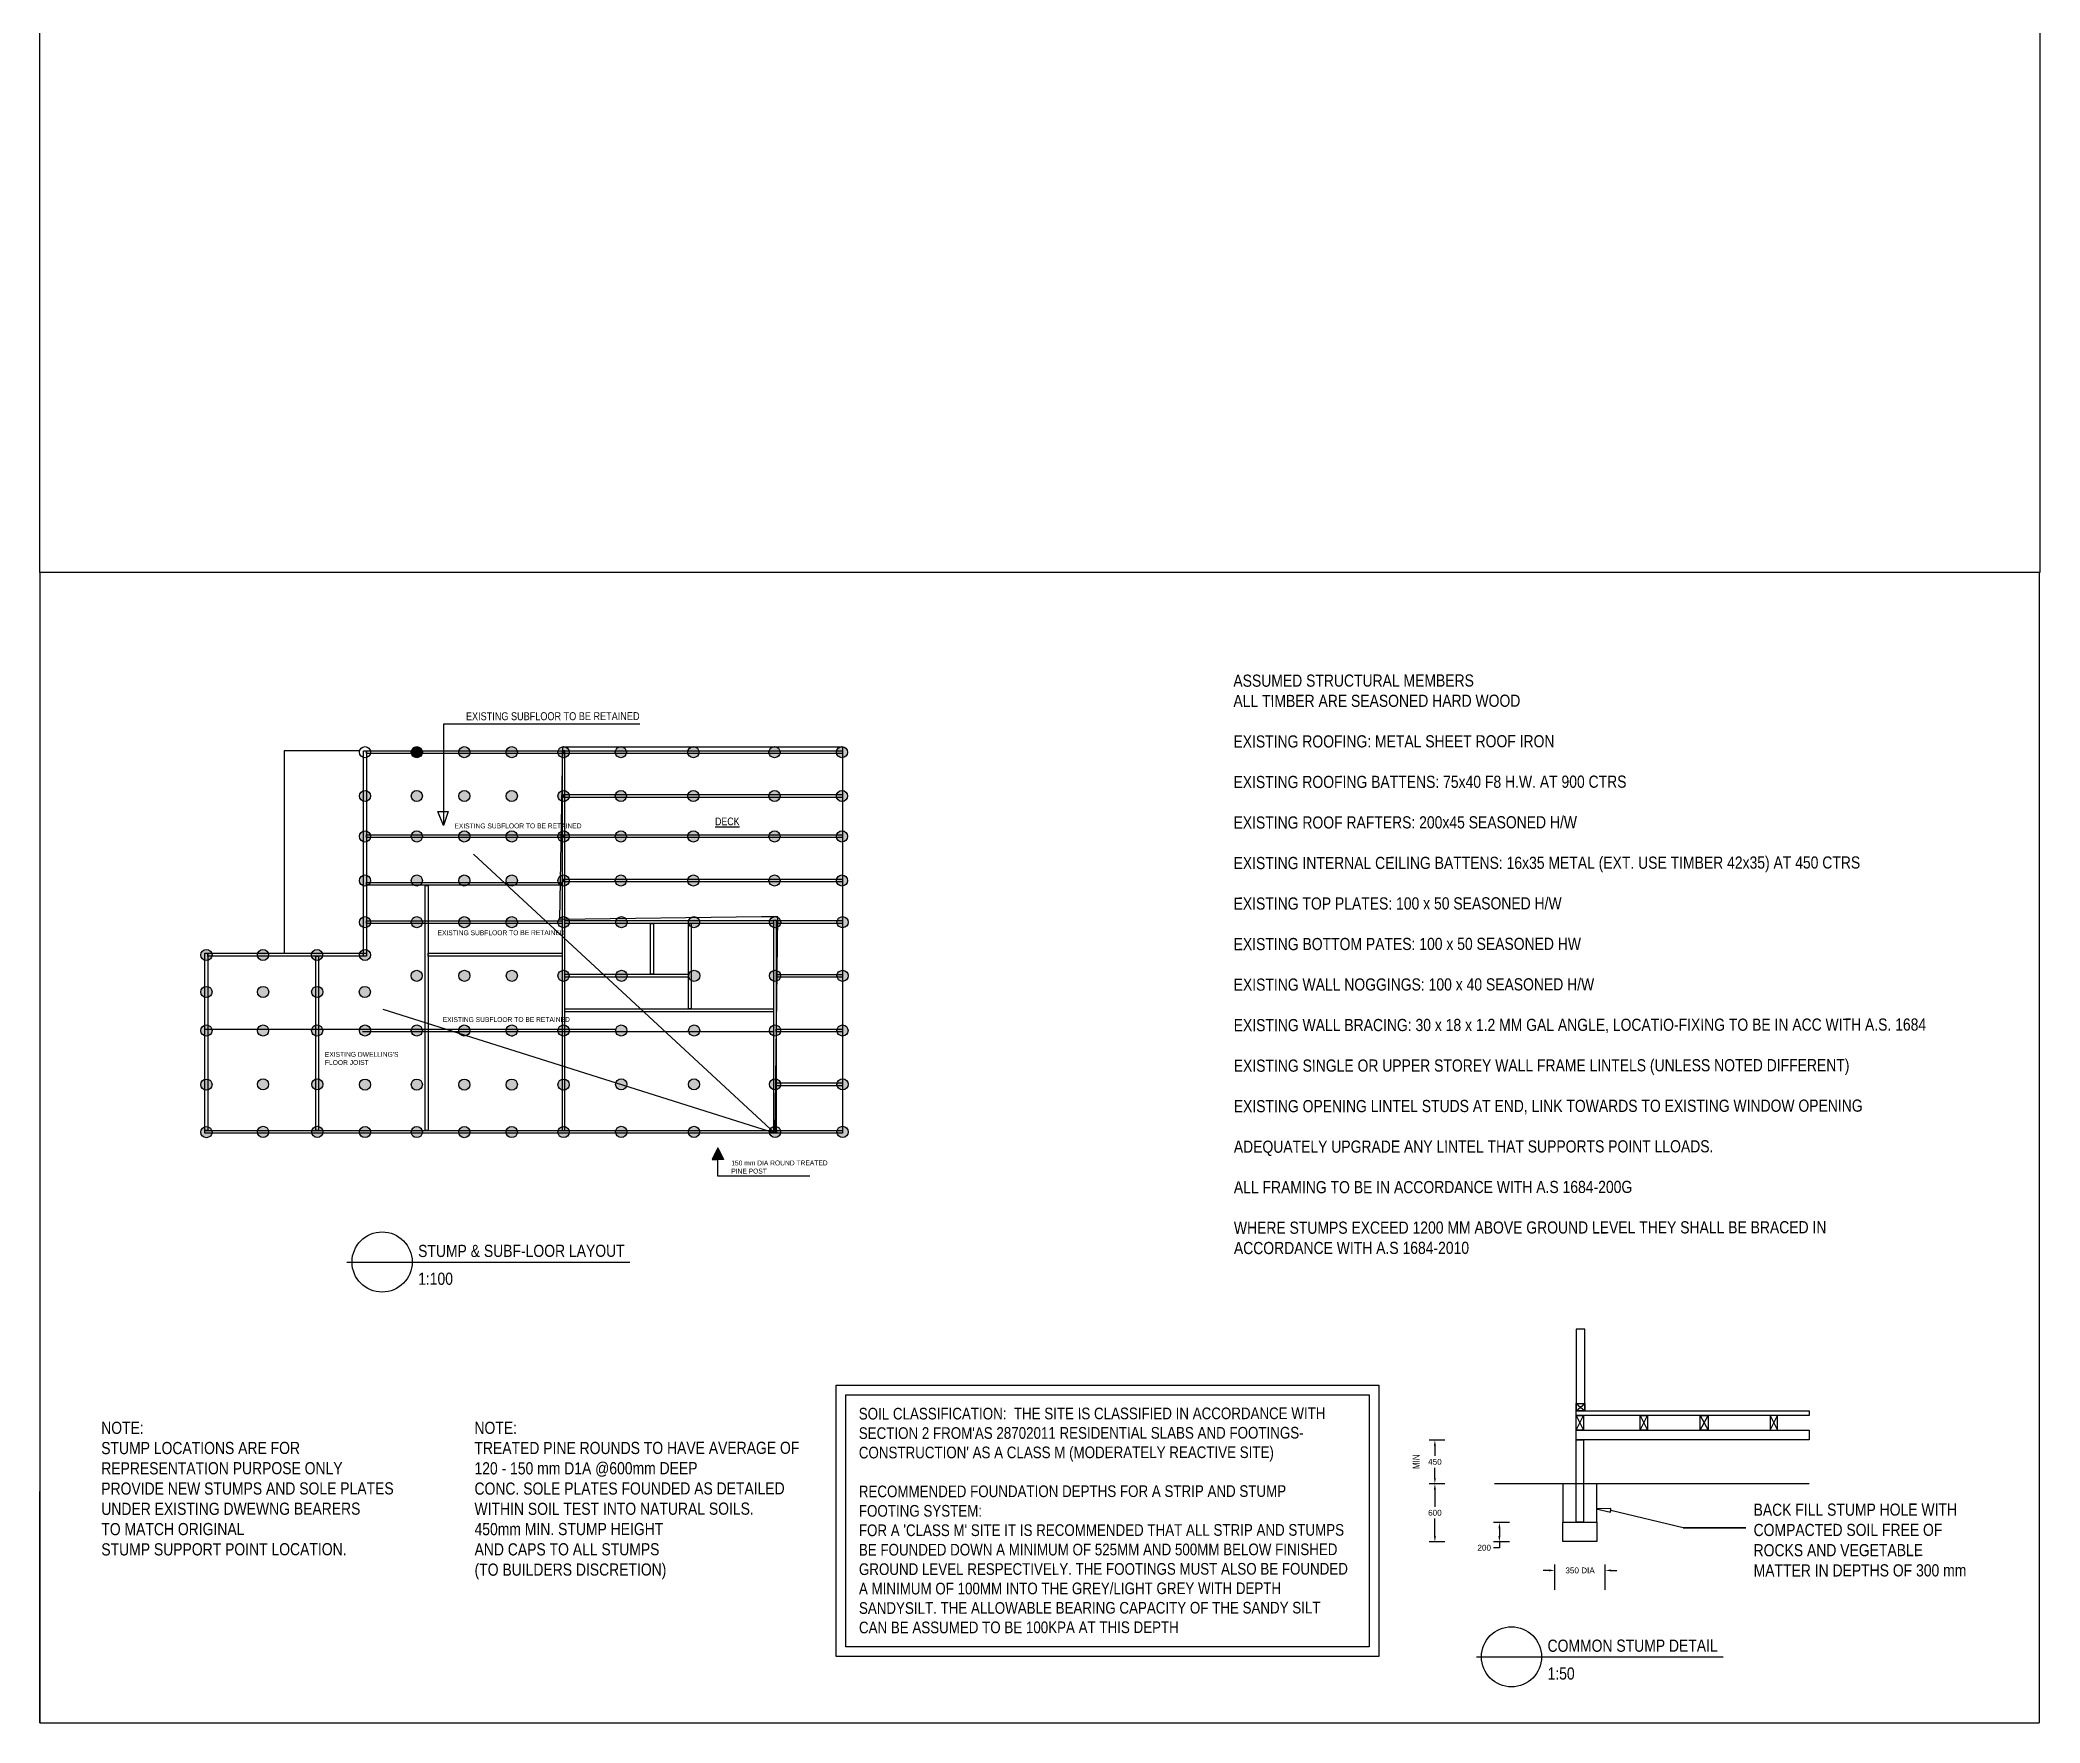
# Model space of a CAD drawing. Header units: metres. Extents: x 8 to 298, y 7 to 251.
# Drawn here: x 236 to 297.9, y 6.5 to 58.6 of the extents above; entities that cross this region are included whole.
import ezdxf

# ---------------------------------------------------------------- set-up
doc = ezdxf.new("R2010")
doc.units = ezdxf.units.M
doc.header["$MEASUREMENT"] = 0
doc.linetypes.add('DASHED', pattern=[19.05, 12.7, -6.35])
for name, color, linetype in [('A-MUROS', 1, 'Continuous'), ('A-NOMBRE_MATERIAL', 4, 'Continuous'), ('A-TEXTOS', 2, 'Continuous'), ('NUEVO DIBUJO', 2, 'Continuous')]:
    doc.layers.add(name, color=color, linetype=linetype)
doc.styles.get("Standard").update_dxf_attribs({"font": 'arial.ttf'})
doc.dimstyles.get("Standard").update_dxf_attribs({"dimtxt": 0.18, "dimasz": 0.18, "dimexe": 0.18, "dimexo": 0.0625, "dimgap": 0.09, "dimtad": 0, "dimtih": 1, "dimtoh": 1, "dimzin": 0, "dimdsep": 46, "dimtxsty": 'Standard', "dimcen": 0.09, "dimadec": 0, "dimazin": 0, "dimtfac": 1, "dimtofl": 0, "dimtmove": 0, "dimatfit": 3, "dimfxl": 1, "dimtolj": 1, "dimtzin": 0, "dimarcsym": 0})

# ---------------------------------------------------------------- blocks, each defined once
blk = doc.blocks.new('*D147')
at = {"layer": 'Defpoints', "color": 0, "transparency": 16777216}
for p in [(279.148, 13.938), (279.523, 13.938), (279.523, 12.138)]:
    blk.add_point(p, dxfattribs=at)
at = {"layer": 'NUEVO DIBUJO', "color": 0, "lineweight": -2, "transparency": 16777216}
for p, q in [((279.46, 13.938), (278.968, 13.938)), ((279.148, 13.758), (279.148, 13.22)), ((279.148, 12.318), (279.148, 12.857)), ((279.46, 12.138), (278.968, 12.138))]:
    blk.add_line(p, q, dxfattribs=at)
at = {"layer": 'NUEVO DIBUJO', "color": 0, "transparency": 16777216}
for points in [[(279.118, 13.758), (279.178, 13.758), (279.148, 13.938)], [(279.118, 12.318), (279.178, 12.318), (279.148, 12.138)]]:
    blk.add_solid(points, dxfattribs=at)
at = {"layer": 'NUEVO DIBUJO', "color": 0, "transparency": 16777216, "insert": (279.148, 13.038), "char_height": 0.18, "attachment_point": 5}
blk.add_mtext('\\A1;600', dxfattribs=at)
blk = doc.blocks.new('*D148')
at = {"layer": 'Defpoints', "color": 0, "transparency": 16777216}
for p in [(279.148, 15.288), (279.523, 15.288), (279.523, 13.938)]:
    blk.add_point(p, dxfattribs=at)
at = {"layer": 'NUEVO DIBUJO', "color": 0, "lineweight": -2, "transparency": 16777216}
for p, q in [((279.46, 15.288), (278.968, 15.288)), ((279.148, 15.108), (279.148, 14.795)), ((279.148, 14.118), (279.148, 14.431)), ((279.46, 13.938), (278.968, 13.938))]:
    blk.add_line(p, q, dxfattribs=at)
at = {"layer": 'NUEVO DIBUJO', "color": 0, "transparency": 16777216}
for points in [[(279.118, 15.108), (279.178, 15.108), (279.148, 15.288)], [(279.118, 14.118), (279.178, 14.118), (279.148, 13.938)]]:
    blk.add_solid(points, dxfattribs=at)
at = {"layer": 'NUEVO DIBUJO', "color": 0, "transparency": 16777216, "insert": (279.148, 14.613), "char_height": 0.18, "attachment_point": 5}
blk.add_mtext('\\A1;450', dxfattribs=at)
blk = doc.blocks.new('*D149')
at = {"layer": 'Defpoints', "color": 0, "transparency": 16777216}
for p in [(281.517, 12.738), (281.142, 12.138), (281.517, 12.138)]:
    blk.add_point(p, dxfattribs=at)
at = {"layer": 'NUEVO DIBUJO', "color": 0, "lineweight": -2, "transparency": 16777216}
for p, q in [((281.454, 12.738), (280.962, 12.738)), ((281.142, 12.558), (281.142, 12.318)), ((281.454, 12.138), (280.962, 12.138)), ((281.142, 11.958), (280.962, 11.958)), ((281.142, 12.138), (281.142, 11.958))]:
    blk.add_line(p, q, dxfattribs=at)
at = {"layer": 'NUEVO DIBUJO', "color": 0, "transparency": 16777216}
for points in [[(281.112, 12.558), (281.172, 12.558), (281.142, 12.738)], [(281.112, 12.318), (281.172, 12.318), (281.142, 12.138)]]:
    blk.add_solid(points, dxfattribs=at)
at = {"layer": 'NUEVO DIBUJO', "color": 0, "transparency": 16777216, "insert": (280.672, 11.958), "char_height": 0.18, "attachment_point": 5}
blk.add_mtext('\\A1;200', dxfattribs=at)
blk = doc.blocks.new('*D150')
at = {"layer": 'Defpoints', "color": 0, "transparency": 16777216}
for p in [(284.415, 11.257), (282.856, 10.595), (284.415, 10.595)]:
    blk.add_point(p, dxfattribs=at)
at = {"layer": 'NUEVO DIBUJO', "color": 0, "lineweight": -2, "transparency": 16777216}
for p, q in [((282.676, 11.257), (282.496, 11.257)), ((282.856, 10.658), (282.856, 11.437)), ((284.415, 10.658), (284.415, 11.437)), ((284.595, 11.257), (284.775, 11.257))]:
    blk.add_line(p, q, dxfattribs=at)
at = {"layer": 'NUEVO DIBUJO', "color": 0, "transparency": 16777216}
for points in [[(282.676, 11.287), (282.676, 11.227), (282.856, 11.257)], [(284.595, 11.287), (284.595, 11.227), (284.415, 11.257)]]:
    blk.add_solid(points, dxfattribs=at)
at = {"layer": 'NUEVO DIBUJO', "color": 0, "transparency": 16777216, "insert": (283.636, 11.257), "char_height": 0.18, "attachment_point": 5}
blk.add_mtext('\\A1;350 DIA', dxfattribs=at)

msp = doc.modelspace()

# ---------------------------------------------------------------- hatches: boundary and pattern name
at = {"layer": 'A-NOMBRE_MATERIAL'}
h = msp.add_hatch(color=6, dxfattribs=at)
h.dxf.hatch_style = 1
edge = h.paths.add_edge_path()
edge.add_arc((249.1419203, 36.5502088), 0.1721429, 0, 360)
edge = h.paths.add_edge_path()
edge.add_arc((250.6104878, 36.5505504), 0.1721429, 0, 360)
edge = h.paths.add_edge_path()
edge.add_arc((252.2116192, 36.5505504), 0.1721429, 0, 360)
edge = h.paths.add_edge_path()
edge.add_arc((246.0740665, 35.196819), 0.1721429, 0, 360)
edge = h.paths.add_edge_path()
edge.add_arc((247.6750074, 35.196819), 0.1721429, 0, 360)
edge = h.paths.add_edge_path()
edge.add_arc((249.1419203, 35.1964774), 0.1721429, 0, 360)
edge = h.paths.add_edge_path()
edge.add_arc((252.2116192, 35.196819), 0.1721429, 0, 360)
edge = h.paths.add_edge_path()
edge.add_arc((250.6104878, 35.196819), 0.1721429, 0, 360)
edge = h.paths.add_edge_path()
edge.add_arc((244.5998537, 24.8129789), 0.1721429, 0, 360)
edge = h.paths.add_edge_path()
edge.add_arc((242.9223603, 24.8129789), 0.1721429, 0, 360)
edge = h.paths.add_edge_path()
edge.add_arc((241.1716066, 24.8038726), 0.1721429, 0, 360)
edge = h.paths.add_edge_path()
edge.add_arc((247.6750074, 24.8065347), 0.1721429, 0, 360)
edge = h.paths.add_edge_path()
edge.add_arc((246.0740665, 24.8065347), 0.1721429, 0, 360)
edge = h.paths.add_edge_path()
edge.add_arc((242.9223603, 26.2818174), 0.1721429, 0, 360)
edge = h.paths.add_edge_path()
edge.add_arc((241.1716066, 26.2756267), 0.1721429, 0, 360)
edge = h.paths.add_edge_path()
edge.add_arc((244.5998537, 26.2818174), 0.1721429, 0, 360)
edge = h.paths.add_edge_path()
edge.add_arc((247.6750074, 26.2755611), 0.1721429, 0, 360)
edge = h.paths.add_edge_path()
edge.add_arc((246.0740665, 26.2755611), 0.1721429, 0, 360)
edge = h.paths.add_edge_path()
edge.add_arc((250.6104878, 26.2755611), 0.1721429, 0, 360)
edge = h.paths.add_edge_path()
edge.add_arc((249.1419203, 26.2752196), 0.1721429, 0, 360)
edge = h.paths.add_edge_path()
edge.add_arc((253.9938985, 24.8129789), 0.1721429, 0, 360)
edge = h.paths.add_edge_path()
edge.add_arc((252.2116192, 24.8065347), 0.1721429, 0, 360)
edge = h.paths.add_edge_path()
edge.add_arc((250.6104878, 24.8065347), 0.1721429, 0, 360)
edge = h.paths.add_edge_path()
edge.add_arc((249.1419203, 24.8061931), 0.1721429, 0, 360)
edge = h.paths.add_edge_path()
edge.add_arc((252.2116192, 26.2755611), 0.1721429, 0, 360)
edge = h.paths.add_edge_path()
edge.add_arc((253.9938985, 26.2818174), 0.1721429, 0, 360)
edge = h.paths.add_edge_path()
edge.add_arc((256.2451275, 26.2818174), 0.1721429, 0, 360)
edge = h.paths.add_edge_path()
edge.add_arc((256.2451275, 24.8129789), 0.1721429, 0, 360)
edge = h.paths.add_edge_path()
edge.add_arc((241.1716066, 27.946072), 0.1721429, 0, 360)
edge = h.paths.add_edge_path()
edge.add_arc((241.1716066, 29.1401886), 0.1721429, 0, 360)
edge = h.paths.add_edge_path()
edge.add_arc((241.1716066, 30.2818966), 0.1721429, 0, 360)
edge = h.paths.add_edge_path()
edge.add_arc((242.9235012, 29.1401886), 0.1721429, 0, 360)
edge = h.paths.add_edge_path()
edge.add_arc((242.9178381, 30.2818966), 0.1721429, 0, 360)
edge = h.paths.add_edge_path()
edge.add_arc((242.9223603, 27.946072), 0.1721429, 0, 360)
edge = h.paths.add_edge_path()
edge.add_arc((244.5934527, 27.946072), 0.1721429, 0, 360)
edge = h.paths.add_edge_path()
edge.add_arc((244.5954886, 29.1401886), 0.1721429, 0, 360)
edge = h.paths.add_edge_path()
edge.add_arc((244.5910637, 30.2818966), 0.1721429, 0, 360)
edge = h.paths.add_edge_path()
edge.add_arc((246.0740665, 30.2818966), 0.1721429, 0, 360)
edge = h.paths.add_edge_path()
edge.add_arc((246.0740665, 31.2953204), 0.1721429, 0, 360)
edge = h.paths.add_edge_path()
edge.add_arc((246.0740665, 32.5837175), 0.1721429, 0, 360)
edge = h.paths.add_edge_path()
edge.add_arc((246.0740665, 33.945563), 0.1721429, 0, 360)
edge = h.paths.add_edge_path()
edge.add_arc((247.6750074, 33.945563), 0.1721429, 0, 360)
edge = h.paths.add_edge_path()
edge.add_arc((247.6750074, 32.5837175), 0.1721429, 0, 360)
edge = h.paths.add_edge_path()
edge.add_arc((250.6104878, 32.5837175), 0.1721429, 0, 360)
edge = h.paths.add_edge_path()
edge.add_arc((249.1419203, 32.583376), 0.1721429, 0, 360)
edge = h.paths.add_edge_path()
edge.add_arc((252.2116192, 32.5837175), 0.1721429, 0, 360)
edge = h.paths.add_edge_path()
edge.add_arc((252.2116192, 33.945563), 0.1721429, 0, 360)
edge = h.paths.add_edge_path()
edge.add_arc((250.6104878, 33.945563), 0.1721429, 0, 360)
edge = h.paths.add_edge_path()
edge.add_arc((249.1419203, 33.9452214), 0.1721429, 0, 360)
edge = h.paths.add_edge_path()
edge.add_arc((252.2116192, 31.2953204), 0.1721429, 0, 360)
edge = h.paths.add_edge_path()
edge.add_arc((250.6104878, 31.2953204), 0.1721429, 0, 360)
edge = h.paths.add_edge_path()
edge.add_arc((249.1419203, 31.2949789), 0.1721429, 0, 360)
edge = h.paths.add_edge_path()
edge.add_arc((247.6750074, 31.2953204), 0.1721429, 0, 360)
edge = h.paths.add_edge_path()
edge.add_arc((258.7505633, 24.8129789), 0.1721429, 0, 360)
edge = h.paths.add_edge_path()
edge.add_arc((258.7505633, 26.2818174), 0.1721429, 0, 360)
edge = h.paths.add_edge_path()
edge.add_arc((258.7499657, 27.946072), 0.1721429, 0, 360)
edge = h.paths.add_edge_path()
edge.add_arc((258.7508551, 29.6377822), 0.1721429, 0, 360)
edge = h.paths.add_edge_path()
edge.add_arc((258.7511803, 31.2953204), 0.1721429, 0, 360)
edge = h.paths.add_edge_path()
edge.add_arc((256.243496, 31.2953204), 0.1721429, 0, 360)
edge = h.paths.add_edge_path()
edge.add_arc((256.2518788, 29.6377822), 0.1721429, 0, 360)
edge = h.paths.add_edge_path()
edge.add_arc((254.0011278, 31.2953204), 0.1721429, 0, 360)
edge = h.paths.add_edge_path()
edge.add_arc((254.0030678, 29.6377822), 0.1721429, 0, 360)
edge = h.paths.add_edge_path()
edge.add_arc((252.2103295, 29.6377822), 0.1721429, 0, 360)
edge = h.paths.add_edge_path()
edge.add_arc((250.6126002, 29.6377822), 0.1721429, 0, 360)
edge = h.paths.add_edge_path()
edge.add_arc((250.6104878, 27.9468042), 0.1721429, 0, 360)
edge = h.paths.add_edge_path()
edge.add_arc((252.2116192, 27.9468042), 0.1721429, 0, 360)
edge = h.paths.add_edge_path()
edge.add_arc((249.1419203, 27.9464627), 0.1721429, 0, 360)
edge = h.paths.add_edge_path()
edge.add_arc((253.9944238, 27.946072), 0.1721429, 0, 360)
edge = h.paths.add_edge_path()
edge.add_arc((256.2495413, 27.946072), 0.1721429, 0, 360)
edge = h.paths.add_edge_path()
edge.add_arc((246.0672068, 29.1401886), 0.1721429, 0, 360)
edge = h.paths.add_edge_path()
edge.add_arc((247.6711551, 29.6377822), 0.1721429, 0, 360)
edge = h.paths.add_edge_path()
edge.add_arc((249.1464894, 29.6377822), 0.1721429, 0, 360)
edge = h.paths.add_edge_path()
edge.add_arc((247.6750074, 27.9468042), 0.1721429, 0, 360)
edge = h.paths.add_edge_path()
edge.add_arc((246.0740665, 27.9468042), 0.1721429, 0, 360)
edge = h.paths.add_edge_path()
edge.add_line((250.6148344, 27.773523), (250.6584094, 27.7775469))
at = {"layer": 'NUEVO DIBUJO'}
h = msp.add_hatch(color=6, dxfattribs=at)
h.dxf.hatch_style = 1
edge = h.paths.add_edge_path()
edge.add_arc((247.6750074, 36.5505504), 0.1721429, 0, 360)
h = msp.add_hatch(color=6, dxfattribs=at)
h.dxf.hatch_style = 1
edge = h.paths.add_edge_path()
edge.add_arc((253.9829105, 36.5505504), 0.1721429, 0, 360)
edge = h.paths.add_edge_path()
edge.add_arc((253.9829105, 35.196819), 0.1721429, 0, 360)
edge = h.paths.add_edge_path()
edge.add_arc((253.9829105, 33.945563), 0.1721429, 0, 360)
edge = h.paths.add_edge_path()
edge.add_arc((253.9829105, 32.5837175), 0.1721429, 0, 360)
edge = h.paths.add_edge_path()
edge.add_arc((256.2252787, 36.5505504), 0.1721429, 0, 360)
edge = h.paths.add_edge_path()
edge.add_arc((256.2252787, 35.196819), 0.1721429, 0, 360)
edge = h.paths.add_edge_path()
edge.add_arc((256.2252787, 33.945563), 0.1721429, 0, 360)
edge = h.paths.add_edge_path()
edge.add_arc((256.2252787, 32.5837175), 0.1721429, 0, 360)
edge = h.paths.add_edge_path()
edge.add_arc((258.7329631, 36.5505504), 0.1721429, 0, 360)
edge = h.paths.add_edge_path()
edge.add_arc((258.7329631, 35.196819), 0.1721429, 0, 360)
edge = h.paths.add_edge_path()
edge.add_arc((258.7329631, 33.945563), 0.1721429, 0, 360)
edge = h.paths.add_edge_path()
edge.add_arc((258.7329631, 32.5837175), 0.1721429, 0, 360)
edge = h.paths.add_edge_path()
edge.add_arc((260.8184128, 32.5837175), 0.1721429, 0, 360)
edge = h.paths.add_edge_path()
edge.add_arc((260.8184128, 33.945563), 0.1721429, 0, 360)
edge = h.paths.add_edge_path()
edge.add_arc((260.8184128, 35.196819), 0.1721429, 0, 360)
edge = h.paths.add_edge_path()
edge.add_arc((260.8184128, 36.5505504), 0.1721429, 0, 360)
edge = h.paths.add_edge_path()
edge.add_arc((260.8366301, 31.2953204), 0.1721429, 0, 360)
edge = h.paths.add_edge_path()
edge.add_arc((260.8360131, 24.8129789), 0.1721429, 0, 360)
edge = h.paths.add_edge_path()
edge.add_arc((260.8360131, 26.2818174), 0.1721429, 0, 360)
edge = h.paths.add_edge_path()
edge.add_arc((260.8354155, 27.946072), 0.1721429, 0, 360)
edge = h.paths.add_edge_path()
edge.add_arc((260.8363049, 29.6377822), 0.1721429, 0, 360)
h = msp.add_hatch(color=2, dxfattribs=at)
h.dxf.hatch_style = 1
h.paths.add_polyline_path([(256.9817243, 24.32511), (256.8040095, 23.9628196), (256.9817243, 23.9628196)])
h.paths.add_polyline_path([(256.9817243, 24.32511), (256.9817243, 23.9628196), (257.1594392, 23.9628196)])

# ---------------------------------------------------------------- linework, layer by layer
at = {"color": 0}
for p, q in [((236.0258756, 42.1032195), (236.0258756, 6.5407157)), ((297.823775, 42.1032195), (236.0258756, 42.1032195)), ((297.823775, 42.1032195), (297.823775, 6.5407157)), ((236.0258756, 6.5407157), (236.0258756, 13.6939353)), ((284.5897781, 13.1733366), (284.1358816, 13.1637366)), ((284.5897781, 13.1733366), (284.1358816, 13.1637366)), ((284.1358816, 13.1637366), (284.5771782, 13.0558875)), ((284.1358816, 13.1637366), (284.5771782, 13.0558875)), ((284.5771782, 13.0558875), (284.5897781, 13.1733366)), ((284.5771782, 13.0558875), (284.5897781, 13.1733366)), ((286.8191022, 12.5731912), (288.7620164, 12.5731912)), ((280.4301805, 8.5863821), (288.0616246, 8.5863821))]:
    msp.add_line(p, q, dxfattribs=at)
at = {"color": 6}
for p, q in [((241.2543513, 27.804634), (241.289653, 27.8316231)), ((250.6148344, 27.773523), (250.6584094, 27.7775469))]:
    msp.add_line(p, q, dxfattribs=at)
at = {"layer": 'A-MUROS', "color": 6}
msp.add_lwpolyline([(252.1881287, 36.7168644), (260.8360131, 36.7168644), (260.8360131, 24.7695948), (258.7488304, 24.7695948), (258.8375574, 31.4632372), (258.3299251, 31.4632372), (252.092957, 31.3743603), (252.1881287, 36.7168644), (260.8360131, 36.7168644), (260.8360131, 24.7695948)], dxfattribs=at)
at = {"layer": 'A-NOMBRE_MATERIAL', "color": 6}
msp.add_lwpolyline([(244.5490153, 30.245522), (244.6382753, 30.245522), (244.6382753, 24.856843), (244.5490153, 24.856843)], close=True, dxfattribs=at)
msp.add_circle((242.9223603, 24.8129789), 0.1721429, dxfattribs=at)
at = {"layer": 'A-TEXTOS', "color": 2}
msp.add_line((254.5734, 37.4185317), (248.4968045, 37.4185317), dxfattribs=at)
at = {"layer": 'A-TEXTOS'}
msp.add_line((245.5147385, 20.7896458), (254.262232, 20.7896458), dxfattribs=at)
at = {"layer": 'NUEVO DIBUJO', "color": 2}
for p, q in [((248.4968045, 37.4185317), (248.4968045, 34.2841633)), ((248.3223618, 34.7161778), (248.6488018, 34.7161778)), ((248.6488018, 34.7161778), (248.4968045, 34.2841633)), ((256.9817243, 24.32511), (256.8040095, 23.9628196)), ((256.9817243, 23.4406186), (256.9817243, 24.32511)), ((256.9817243, 24.32511), (257.1594392, 23.9628196)), ((256.8040095, 23.9628196), (256.9817243, 23.9628196)), ((257.1594392, 23.9628196), (256.9817243, 23.9628196)), ((259.8272944, 23.4406186), (256.9817243, 23.4406186)), ((283.5135364, 16.4203552), (283.7835343, 16.1949069)), ((283.5135364, 16.1949069), (283.7835343, 16.4203552)), ((283.5135364, 16.0458081), (283.7389847, 15.5949116)), ((283.5135364, 15.5949116), (283.7389847, 16.0458081)), ((285.4948711, 15.5949116), (285.7170194, 16.0458081)), ((285.4948711, 16.0458081), (285.7170194, 15.5949116)), ((287.3520067, 16.0458081), (287.5935048, 15.5949116)), ((287.3520067, 15.5949116), (287.5935048, 16.0458081)), ((289.5142399, 16.0458081), (289.7396882, 15.5949116)), ((289.5142399, 15.5949116), (289.7396882, 16.0458081)), ((283.1071896, 13.9470244), (283.1071896, 12.7468837)), ((284.1580814, 12.7468837), (284.1580814, 13.9470244)), ((236.0258756, 6.5407157), (297.823775, 6.5407157))]:
    msp.add_line(p, q, dxfattribs=at)
at = {"layer": 'NUEVO DIBUJO', "color": 1, "linetype": 'DASHED'}
for q in [(246.0300555, 36.5502579), (241.1234398, 30.3326721)]:
    msp.add_line((258.7455009, 24.7695948), q, dxfattribs=at)
at = {"layer": 'NUEVO DIBUJO', "color": 1}
msp.add_line((248.4968045, 34.2841633), (248.3223618, 34.7161778), dxfattribs=at)
at = {"layer": 'NUEVO DIBUJO', "color": 2, "lineweight": 30}
msp.add_line((280.992656, 13.9470244), (290.7145306, 13.9470244), dxfattribs=at)
at = {"layer": 'NUEVO DIBUJO', "color": 2}
for points in [[(236.0258756, 85.1774737), (297.8544523, 85.1774737), (297.8544523, 42.1032195), (236.0258756, 42.1032195)], [(283.5135364, 16.1949069), (283.7835343, 16.1949069), (283.7835343, 18.7159374), (283.5135364, 18.7159374)], [(260.643049, 16.9854791), (277.419519, 16.9854791), (277.419519, 8.5938992), (260.643049, 8.5938992)], [(260.9415467, 16.6869814), (277.1210213, 16.6869814), (277.1210213, 8.8954718), (260.9415467, 8.8954718)], [(283.5135364, 16.4203552), (283.7835343, 16.4203552), (283.7835343, 16.1949069), (283.5135364, 16.1949069)], [(283.5135364, 16.1949069), (290.7145306, 16.1949069), (290.7145306, 16.0458081), (283.5135364, 16.0458081)], [(283.5135364, 16.0458081), (283.7389847, 16.0458081), (283.7389847, 15.5949116), (283.5135364, 15.5949116)], [(283.5135364, 15.5949116), (290.7145306, 15.5949116), (290.7145306, 15.2964139), (283.5135364, 15.2964139)], [(285.4948711, 16.0458081), (285.7170194, 16.0458081), (285.7170194, 15.5949116), (285.4948711, 15.5949116)], [(287.3520067, 16.0458081), (287.5935048, 16.0458081), (287.5935048, 15.5949116), (287.3520067, 15.5949116)], [(289.5142399, 15.5949116), (289.7396882, 15.5949116), (289.7396882, 16.0458081), (289.5142399, 16.0458081)], [(283.5135364, 15.2964139), (283.7388347, 15.2964139), (283.7388347, 12.7468837), (283.5135364, 12.7468837)], [(283.1071896, 12.7468837), (284.1580814, 12.7468837), (284.1580814, 12.1468883), (283.1071896, 12.1468883)]]:
    msp.add_lwpolyline(points, close=True, dxfattribs=at)
at = {"layer": 'NUEVO DIBUJO', "color": 1, "linetype": 'DASHED'}
msp.add_lwpolyline([(245.8846779, 36.5938329), (243.5767526, 36.5938329), (243.5767477, 30.3326721)], dxfattribs=at)
at = {"layer": 'NUEVO DIBUJO', "color": 6}
for points in [[(246.0300555, 36.5938329), (246.1194432, 36.5938329), (246.1194432, 30.245522), (246.0300555, 30.245522)], [(246.1194432, 36.5938329), (252.1643974, 36.5938329), (252.1643974, 36.5065847), (246.1194432, 36.5065847)], [(252.2538047, 36.5938329), (252.1643974, 36.5938329), (252.1643974, 24.856843), (252.2538047, 24.856843)], [(252.2116192, 36.593193), (260.8360131, 36.593193), (260.8360131, 36.5079077), (252.2116192, 36.5079077)], [(252.2116192, 35.2394616), (260.8360131, 35.2394616), (260.8360131, 35.1541763), (252.2116192, 35.1541763)], [(252.2116192, 33.9971937), (260.8360131, 33.9971937), (260.8360131, 33.9119083), (252.2116192, 33.9119083)], [(246.1194432, 32.5223167), (252.1436404, 32.5223167), (252.1436404, 32.4370314), (246.1194432, 32.4370314)], [(247.9351082, 32.4329094), (248.0243683, 32.4329094), (248.0243683, 24.856843), (247.9351082, 24.856843)], [(252.2116192, 32.6263602), (260.8360131, 32.6263602), (260.8360131, 32.5410749), (252.2116192, 32.5410749)], [(252.2538047, 31.3443191), (258.6997668, 31.3443191), (258.6997668, 31.2551081), (252.2538047, 31.2551081)], [(254.9024591, 31.2551081), (254.9916702, 31.2551081), (254.9916702, 29.6846409), (254.9024591, 29.6846409)], [(256.0698574, 31.2551081), (256.1592647, 31.2551081), (256.1592647, 28.6146975), (256.0698574, 28.6146975)], [(258.7891741, 31.3443191), (258.6997668, 31.3443191), (258.6997668, 24.856843), (258.7891741, 24.856843)], [(258.7891741, 31.3443191), (260.8360131, 31.3443191), (260.8360131, 31.2590338), (258.7891741, 31.2590338)], [(241.1234398, 30.3326721), (241.2128373, 30.3326721), (241.2128373, 24.856843), (241.1234398, 24.856843)], [(241.2128373, 30.3326721), (246.1194432, 30.3326721), (246.1194432, 30.245522), (241.2128373, 30.245522)], [(248.0243683, 30.3326721), (252.1643974, 30.3326721), (252.1643974, 30.245522), (248.0243683, 30.245522)], [(252.2538047, 29.6846409), (256.0698574, 29.6846409), (256.0698574, 29.5973927), (252.2538047, 29.5973927)], [(258.7894659, 29.6804249), (260.8363049, 29.6804249), (260.8363049, 29.5951395), (258.7894659, 29.5951395)], [(252.2538047, 28.6146975), (258.6997668, 28.6146975), (258.6997668, 28.5274494), (252.2538047, 28.5274494)], [(258.7885765, 27.9887147), (260.8354155, 27.9887147), (260.8354155, 27.9034294), (258.7885765, 27.9034294)], [(258.7891741, 26.3244601), (260.8360131, 26.3244601), (260.8360131, 26.2391748), (258.7891741, 26.2391748)], [(241.1234398, 24.856843), (258.7891741, 24.856843), (258.7891741, 24.7695948), (241.1234398, 24.7695948)], [(258.7891741, 24.8556216), (260.8360131, 24.8556216), (260.8360131, 24.7703363), (258.7891741, 24.7703363)]]:
    msp.add_lwpolyline(points, close=True, dxfattribs=at)
at = {"layer": 'NUEVO DIBUJO', "color": 6, "linetype": 'DASHED'}
for points in [[(246.1194432, 33.9929736), (252.1643974, 33.9929736), (252.1643974, 33.9161284), (246.1194432, 33.9161284)], [(246.1194432, 31.3340142), (252.1643974, 31.3340142), (252.1643974, 31.2551081), (246.1194432, 31.2551081)], [(241.1234398, 27.9874725), (258.6997668, 27.9874725), (258.6997668, 27.9084682), (241.1234398, 27.9084682)]]:
    msp.add_lwpolyline(points, close=True, dxfattribs=at)
at = {"layer": 'NUEVO DIBUJO', "color": 2}
msp.add_lwpolyline([(288.7620164, 12.5731912), (286.8191022, 12.5731912), (284.5833786, 13.1136842), (284.5897781, 13.1733366), (284.1358816, 13.1637366), (284.5771782, 13.0558875), (284.5833786, 13.1136842)], dxfattribs=at)
at = {"layer": 'NUEVO DIBUJO', "color": 6}
for centre in [(246.0740665, 36.5505504), (247.6750074, 36.5505504), (249.1419203, 36.5502088), (250.6104878, 36.5505504), (253.9829105, 36.5505504), (256.2252787, 36.5505504), (258.7329631, 36.5505504), (260.8184128, 36.5505504), (246.0740665, 35.196819), (247.6750074, 35.196819), (249.1419203, 35.1964774), (250.6104878, 35.196819), (253.9829105, 35.196819), (256.2252787, 35.196819), (258.7329631, 35.196819), (260.8184128, 35.196819), (246.0740665, 33.945563), (247.6750074, 33.945563), (249.1419203, 33.9452214), (250.6104878, 33.945563), (252.2116192, 33.945563), (253.9829105, 33.945563), (256.2252787, 33.945563), (258.7329631, 33.945563), (260.8184128, 33.945563), (246.0740665, 32.5837175), (247.6750074, 32.5837175), (249.1419203, 32.583376), (250.6104878, 32.5837175), (252.2116192, 32.5837175), (253.9829105, 32.5837175), (256.2252787, 32.5837175), (258.7329631, 32.5837175), (260.8184128, 32.5837175), (246.0740665, 31.2953204), (247.6750074, 31.2953204), (258.7511803, 31.2953204), (260.8366301, 31.2953204), (242.9178381, 30.2818966), (246.0740665, 30.2818966), (247.6711551, 29.6377822), (249.1464894, 29.6377822), (250.6126002, 29.6377822), (256.2518788, 29.6377822), (260.8363049, 29.6377822), (241.1716066, 29.1401886), (242.9235012, 29.1401886), (244.5954886, 29.1401886), (246.0672068, 29.1401886), (241.1716066, 27.946072), (242.9223603, 27.946072), (244.5934527, 27.946072), (246.0740665, 27.9468042), (247.6750074, 27.9468042), (249.1419203, 27.9464627), (250.6104878, 27.9468042), (252.2116192, 27.9468042), (253.9944238, 27.946072), (260.8354155, 27.946072), (241.1716066, 26.2756267), (242.9223603, 26.2818174), (244.5998537, 26.2818174), (246.0740665, 26.2755611), (247.6750074, 26.2755611), (249.1419203, 26.2752196), (250.6104878, 26.2755611), (252.2116192, 26.2755611), (253.9938985, 26.2818174), (256.2451275, 26.2818174), (260.8360131, 26.2818174), (241.1716066, 24.8038726), (244.5998537, 24.8129789), (246.0740665, 24.8065347), (247.6750074, 24.8065347), (249.1419203, 24.8061931), (250.6104878, 24.8065347), (252.2116192, 24.8065347), (253.9938985, 24.8129789), (256.2451275, 24.8129789), (260.8360131, 24.8129789)]:
    msp.add_circle(centre, 0.1721429, dxfattribs=at)
at = {"layer": 'NUEVO DIBUJO', "color": 1}
for centre in [(252.2116192, 36.5505504), (252.2116192, 35.196819), (249.1419203, 31.2949789), (250.6104878, 31.2953204), (252.2116192, 31.2953204), (254.0011278, 31.2953204), (256.243496, 31.2953204), (241.1716066, 30.2818966), (244.5910637, 30.2818966), (252.2103295, 29.6377822), (254.0030678, 29.6377822), (258.7508551, 29.6377822), (256.2495413, 27.946072), (258.7499657, 27.946072), (258.7505633, 26.2818174), (258.7505633, 24.8129789)]:
    msp.add_circle(centre, 0.1721429, dxfattribs=at)
at = {"layer": 'NUEVO DIBUJO', "color": 2}
for centre in [(246.6012606, 20.7896458), (281.5167027, 8.5863821)]:
    msp.add_circle(centre, 0.9297626, dxfattribs=at)

# ---------------------------------------------------------------- texts
at = {"color": 2, "linetype": 'ByBlock', "char_height": 0.150452333, "attachment_point": 1, "rotation": 0.054061914}
for insert in [(248.8368112, 34.345046), (248.474964, 28.359249)]:
    msp.add_mtext_dynamic_manual_height_columns('{\\fArial Narrow|b0|i0|c0|p34;EXISTING SUBFLOOR TO BE RETAINED}', width=5.163842693, gutter_width=0.7522617, heights=[0], dxfattribs=dict(at, insert=insert))
at = {"layer": 'A-TEXTOS', "attachment_point": 1}
for s, width, gutter_width, insert, char_height, rotation in [('{\\fArial Narrow|b0|i0|c0|p34;ASSUMED STRUCTURAL MEMBERS\\PALL TIMBER ARE SEASONED HARD WOOD\\P\\PEXISTING ROOFING: METAL SHEET ROOF IRON\\P\\PEXISTING ROOFING BATTENS: 75x40 F8 H.W. AT 900 CTRS\\P\\PEXISTING ROOF RAFTERS: 200x45 SEASONED H/W\\P\\PEXISTING INTERNAL CEILING BATTENS: 16x35 METAL (EXT. USE TIMBER 42x35) AT 450 CTRS\\P\\PEXISTING TOP PLATES: 100 x 50 SEASONED H/W\\P\\PEXISTING BOTTOM PATES: 100 x 50 SEASONED HW\\P\\PEXISTING WALL NOGGINGS: 100 x 40 SEASONED H/W\\P\\PEXISTING WALL BRACING: 30 x 18 x 1.2 MM GAL ANGLE, LOCATIO-FIXING TO BE IN ACC WITH A.S. 1684\\P\\PEXISTING SINGLE OR UPPER STOREY WALL FRAME LINTELS (UNLESS NOTED DIFFERENT)\\P\\PEXISTING OPENING LINTEL STUDS AT END, LINK TOWARDS TO EXISTING WINDOW OPENING\\P\\PADEQUATELY UPGRADE ANY LINTEL THAT SUPPORTS POINT LLOADS.\\P\\PALL FRAMING TO BE IN ACCORDANCE WITH A.S 1684-200G\\P\\PWHERE STUMPS EXCEED 1200 MM ABOVE GROUND LEVEL THEY SHALL BE BRACED IN\\PACCORDANCE WITH A.S 1684-2010}', 42.695006434, 1.8786291, (272.9183462, 38.9478455), 0.375725824, 0.054061914), ('{\\fArial Narrow|b0|i0|c0|p34;STUMP & SUBF-LOOR LAYOUT}', 12.895706027, 1.8786291, (247.7153112, 21.3203983), 0.375725824, 0.054061914), ('{\\fArial Narrow|b0|i0|c0|p34;1:100}', 12.895706027, 1.8786291, (247.7153112, 20.4610948), 0.375725824, 0.054061914), ("{\\fArial Narrow|b0|i0|c0|p34;SOIL CLASSIFICATION:  THE SITE IS CLASSIFIED IN ACCORDANCE WITH\\PSECTION 2 FROM'AS 28702011 RESIDENTIAL SLABS AND FOOTINGS-\\PCONSTRUCTION' AS A CLASS M (MODERATELY REACTIVE SITE)\\P\\PRECOMMENDED FOUNDATION DEPTHS FOR A STRIP AND STUMP FOOTING SYSTEM:\\PFOR A 'CLASS M' SITE IT IS RECOMMENDED THAT ALL STRIP AND STUMPS BE FOUNDED DOWN A MINIMUM OF 525MM AND 500MM BELOW FINISHED GROUND LEVEL RESPECTIVELY. THE FOOTINGS MUST ALSO BE FOUNDED A MINIMUM OF 100MM INTO THE GREY/LIGHT GREY WITH DEPTH SANDYSILT. THE ALLOWABLE BEARING CAPACITY OF THE SANDY SILT CAN BE ASSUMED TO BE 100KPA AT THIS DEPTH}", 15.14008175, 1.8020432, (261.3374983, 16.2818074), 0.3604086427, 0.054061914), ('{\\fArial Narrow|b0|i0|c0|p34;NOTE:\\PSTUMP LOCATIONS ARE FOR\\PREPRESENTATION PURPOSE ONLY\\PPROVIDE NEW STUMPS AND SOLE PLATES\\PUNDER EXISTING DWEWNG BEARERS\\PTO MATCH ORIGINAL\\PSTUMP SUPPORT POINT LOCATION.}', 12.895706027, 1.8786291, (237.9182471, 15.8526439), 0.375725824, 0.054061914), ('{\\fArial Narrow|b0|i0|c0|p34;NOTE:\\PTREATED PINE ROUNDS TO HAVE AVERAGE OF\\P120 - 150 mm D1A @600mm DEEP\\PCONC. SOLE PLATES FOUNDED AS DETAILED\\PWITHIN SOIL TEST INTO NATURAL SOILS.\\P450mm MIN. STUMP HEIGHT\\PAND CAPS TO ALL STUMPS\\P(TO BUILDERS DISCRETION)}', 12.895706027, 1.8786291, (249.4560591, 15.8526439), 0.375725824, 0.054061914), ('{\\fArial Narrow|b0|i0|c0|p34;MIN}', 0.811520511, 1.0842383, (278.4574719, 14.3898912), 0.216847666, 89.798996971), ('{\\fArial Narrow|b0|i0|c0|p34;BACK FILL STUMP HOLE WITH\\PCOMPACTED SOIL FREE OF\\PROCKS AND VEGETABLE\\PMATTER IN DEPTHS OF 300 mm}', 12.895706027, 1.8786291, (288.9998389, 13.3213467), 0.375725824, 0.054061914), ('{\\fArial Narrow|b0|i0|c0|p34;COMMON STUMP DETAIL}', 12.895706027, 1.8786291, (282.6307532, 9.1171346), 0.375725824, 0.054061914), ('{\\fArial Narrow|b0|i0|c0|p34;1:50}', 12.895706027, 1.8786291, (282.6307532, 8.2578311), 0.375725824, 0.054061914)]:
    msp.add_mtext_dynamic_manual_height_columns(s, width=width, gutter_width=gutter_width, heights=[0], dxfattribs=dict(at, insert=insert, char_height=char_height, rotation=rotation))
at = {"layer": 'A-TEXTOS', "color": 2, "attachment_point": 1, "rotation": 0.054061914}
for s, width, gutter_width, insert, char_height in [('{\\fArial Narrow|b0|i0|c0|p34;EXISTING SUBFLOOR TO BE RETAINED}', 8.43746213, 1.2291581, (249.1934243, 37.7828263), 0.245831628), ('{\\fArial Narrow|b0|i0|c0|p34;EXISTING SUBFLOOR TO BE RETAINED}', 5.163842693, 0.7522617, (248.3166296, 31.0420101), 0.150452333), ("{\\fArial Narrow|b0|i0|c0|p34;EXISTING DWELLING'S\\PFLOOR JOIST}", 5.163842693, 0.7522617, (244.8333651, 27.2834054), 0.150452333), ('{\\fArial Narrow|b0|i0|c0|p34;150 mm DIA ROUND TREATED\\PPINE POST}', 5.163842693, 0.7522617, (257.3954758, 23.9264586), 0.150452333)]:
    msp.add_mtext_dynamic_manual_height_columns(s, width=width, gutter_width=gutter_width, heights=[0], dxfattribs=dict(at, insert=insert, char_height=char_height))
at = {"layer": 'NUEVO DIBUJO', "color": 2, "linetype": 'ByBlock', "insert": (256.8962451, 34.528342), "char_height": 0.237109014, "attachment_point": 1, "rotation": 0.054061914}
msp.add_mtext_dynamic_manual_height_columns('\\pxql;{\\fArial Narrow|b0|i0|c0|p34;\\LDECK}', width=3.528696202, gutter_width=1.1855451, heights=[0], dxfattribs=at)

# ---------------------------------------------------------------- dimensions: what is measured, and where the dimension line sits
at = {"layer": 'NUEVO DIBUJO', "color": 2}
for base, p1, p2, text, picture, middle in [((279.1479703, 15.2878702), (279.5225174, 13.9384806), (279.5225174, 15.2878702), '450', '*D148', (279.1479703, 14.6131754)), ((279.1479703, 13.9384806), (279.5225174, 12.1383446), (279.5225174, 13.9384806), '600', '*D147', (279.1479703, 13.0384126)), ((281.1417548, 12.1383446), (281.5166019, 12.7383399), (281.5166019, 12.1383446), '200', '*D149', (280.6716798, 11.9583446))]:
    dim = msp.add_linear_dim(base=base, p1=p1, p2=p2, angle=90, text=text, dimstyle='Standard', dxfattribs=at)
    dim.commit()
    dim.dimension.update_dxf_attribs({"geometry": picture, "text_midpoint": middle})
dim = msp.add_linear_dim(base=(284.4151794, 11.2571887), p1=(282.8562415, 10.5951866), p2=(284.4151794, 10.5951866), text='350 DIA', dimstyle='Standard', dxfattribs=at)
dim.commit()
dim.dimension.update_dxf_attribs({"geometry": '*D150', "text_midpoint": (283.6357105, 11.2571887)})

doc.saveas('drawing.dxf')
